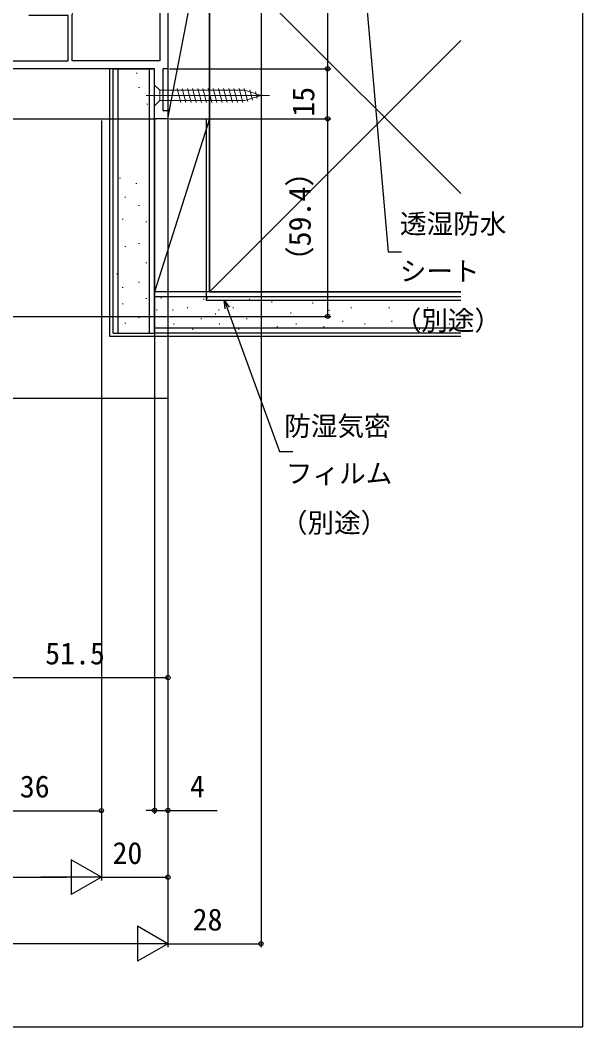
# Model space of a CAD drawing. Units: millimetres, scale not verified. Extents: x -525 to 525, y -783 to 779.
# Drawn here: x 355.8 to 525, y -782.7 to -480.1 of the extents above; entities that cross this region are included whole.
import ezdxf
from ezdxf.enums import TextEntityAlignment as Align

# ---------------------------------------------------------------- set-up
doc = ezdxf.new("R2010")
doc.units = ezdxf.units.MM
doc.header["$LTSCALE"] = 4
for name, color, linetype in [('0-3_YKK_11', 7, 'Continuous'), ('0-4_YKK_12', 2, 'Continuous'), ('0-7_YKK_D', 6, 'Continuous'), ('0-8_YKK_ZWAK', 7, 'Continuous'), ('0-9_YSS_K', 3, 'Continuous'), ('0-A_YSS_KE', 3, 'Continuous')]:
    doc.layers.add(name, color=color, linetype=linetype)
doc.layers.add('0-5_YKK_13', color=4, linetype='Continuous', lineweight=18)
doc.styles.add('ＭＳ ゴシック', font='')
doc.styles.get('ＭＳ ゴシック').set_extended_font_data('MS Gothic')

msp = doc.modelspace()

# ---------------------------------------------------------------- linework, layer by layer
at = {"layer": '0-3_YKK_11'}
for points in [[(400.241, -380.699), (400.241, -441.299), (428.241, -441.299), (428.241, -444.699), (426.341, -444.699), (425.841, -444.199), (425.341, -443.699), (400.241, -443.699), (400.241, -494.699), (398.741, -494.699), (398.741, -507.199), (400.241, -507.199), (400.241, -509.699), (396.241, -509.699), (396.241, -494.699), (344.241, -494.699), (344.241, -492.899), (346.241, -492.899), (346.241, -468.199), (349.541, -468.199)], [(397.841, -492.299), (371.441, -492.299), (371.441, -478.391), (371.617, -478.01)], [(371.952, -477.676), (372.333, -477.499), (397.841, -477.499), (397.841, -492.299)], [(348.641, -492.299), (370.241, -492.299), (370.241, -478.699), (358.441, -478.699)]]:
    msp.add_lwpolyline(points, dxfattribs=at)
at = {"layer": '0-4_YKK_12'}
msp.add_line((325.741, -509.699), (396.741, -509.699), dxfattribs=at)
at = {"layer": '0-5_YKK_13'}
for p, q in [((397.791, -501.147), (423.325, -501.147)), ((402.986, -500.597), (404.111, -504.797)), ((404.539, -500.597), (405.664, -504.797)), ((406.092, -500.597), (407.217, -504.797)), ((407.645, -500.597), (408.77, -504.797)), ((409.198, -500.597), (410.323, -504.797)), ((410.751, -500.597), (411.876, -504.797)), ((412.303, -500.597), (413.429, -504.797)), ((413.856, -500.597), (414.982, -504.797)), ((415.409, -500.597), (416.535, -504.797)), ((416.962, -500.597), (418.088, -504.797)), ((418.515, -500.597), (419.641, -504.797)), ((420.068, -500.597), (421.193, -504.797)), ((421.621, -500.597), (422.746, -504.797)), ((423.174, -500.597), (424.23, -504.538)), ((428.241, -502.697), (423.325, -501.147)), ((428.241, -502.697), (423.325, -501.147)), ((424.848, -501.051), (425.662, -504.087)), ((426.545, -501.585), (427.094, -503.635)), ((393.741, -502.697), (430.741, -502.697)), ((396.241, -505.797), (397.791, -504.247)), ((397.791, -504.247), (423.325, -504.247)), ((428.241, -502.697), (423.325, -504.247))]:
    msp.add_line(p, q, dxfattribs=at)
msp.add_lwpolyline([(396.241, -505.797), (396.241, -499.597), (397.791, -501.147), (397.791, -504.247)], dxfattribs=at)
at = {"layer": '0-7_YKK_D'}
for p, q in [((448.241, -444.699), (448.241, -494.699)), ((428.241, -445.199), (428.241, -758.709)), ((400.241, -495.199), (400.241, -738.709)), ((400.241, -495.199), (400.241, -758.695)), ((400.241, -495.199), (400.241, -758.709)), ((400.741, -494.699), (449.241, -494.699)), ((400.741, -494.699), (449.241, -494.699)), ((448.241, -509.699), (448.241, -494.699)), ((380.241, -510.199), (380.241, -738.709)), ((380.241, -510.199), (380.241, -738.695)), ((396.241, -510.146), (396.241, -718.655)), ((400.238, -510.146), (400.238, -718.655)), ((400.238, -510.199), (400.238, -678.709)), ((400.741, -509.699), (449.241, -509.699)), ((400.741, -509.699), (449.241, -509.699)), ((448.241, -509.699), (448.241, -569.108)), ((224.739, -569.108), (449.241, -569.108)), ((348.741, -677.709), (400.238, -677.709)), ((380.241, -713.492), (380.241, -718.709)), ((344.241, -717.709), (380.241, -717.709)), ((396.241, -717.655), (393.691, -717.655)), ((396.241, -717.655), (400.238, -717.655)), ((400.238, -717.655), (415.014, -717.655)), ((380.241, -737.695), (371.148, -732.445)), ((371.148, -732.445), (371.148, -742.945)), ((91.091, -737.695), (369.741, -737.695)), ((380.241, -737.695), (362.054, -737.695)), ((380.241, -737.695), (371.148, -742.945)), ((380.241, -737.709), (400.241, -737.709)), ((400.241, -757.695), (391.148, -752.445)), ((391.148, -752.445), (391.148, -762.945)), ((389.741, -757.695), (71.091, -757.695)), ((400.241, -757.695), (382.054, -757.695)), ((400.241, -757.695), (391.148, -762.945)), ((400.241, -757.709), (428.241, -757.709))]:
    msp.add_line(p, q, dxfattribs=at)
for points in [[(457.085, -442.708), (457.308, -445.248), (466.446, -549.699), (470.496, -549.699)], [(417.424, -566.837), (417.194, -564.207), (418.708, -566.37)], [(417.194, -564.207), (418.066, -566.603), (433.752, -609.699), (437.802, -609.699)]]:
    msp.add_lwpolyline(points, dxfattribs=at)
for centre in [(448.241, -494.699), (448.241, -494.699), (448.241, -509.699), (448.241, -509.699), (448.241, -569.108), (400.238, -677.709), (380.241, -717.709), (396.241, -717.655), (400.238, -717.655), (400.241, -737.709), (428.241, -757.709)]:
    msp.add_circle(centre, 0.637, dxfattribs=at)
at = {"layer": '0-8_YKK_ZWAK'}
msp.add_lwpolyline([(-525, -782.7), (525, -782.7), (525, 747.3)], dxfattribs=at)
at = {"layer": '0-9_YSS_K'}
for p, q in [((412.741, -456.699), (488.27, -532.228)), ((412.741, -561.699), (488.27, -486.17)), ((382.741, -575.199), (382.741, -494.699)), ((385.241, -574.199), (385.241, -494.699)), ((390.793, -495.891), (390.793, -496.091)), ((394.741, -574.199), (394.741, -494.699)), ((391.527, -500.239), (391.527, -500.439)), ((394.021, -505.181), (394.021, -505.381)), ((396.241, -561.699), (396.241, -509.25)), ((412.741, -509.699), (396.241, -561.699)), ((412.741, -561.699), (412.741, -509.699)), ((385.757, -527.436), (385.757, -527.636)), ((390.702, -529.084), (390.702, -529.284)), ((387.406, -533.205), (387.406, -533.405)), ((391.527, -535.678), (391.527, -535.878)), ((386.582, -539.798), (386.582, -539.998)), ((393.675, -540.623), (393.675, -540.823)), ((391.527, -547.147), (391.527, -547.347)), ((387.406, -547.971), (387.406, -548.171)), ((393.675, -552.916), (393.675, -553.116)), ((384.933, -556.213), (384.933, -556.413)), ((391.527, -558.686), (391.527, -558.885)), ((386.582, -560.334), (386.582, -560.534)), ((412.741, -561.699), (396.241, -561.699)), ((386.582, -565.279), (386.582, -565.479)), ((393.675, -563.63), (393.675, -563.83)), ((488.27, -563.199), (396.241, -563.199)), ((398.151, -563.529), (398.351, -563.529)), ((410.949, -563.918), (411.149, -563.918)), ((411.924, -563.529), (412.124, -563.529)), ((424.722, -563.918), (424.922, -563.918)), ((431.348, -564.698), (431.548, -564.698)), ((435.439, -564.265), (435.639, -564.265)), ((443.681, -565.089), (443.881, -565.089)), ((460.164, -564.265), (460.364, -564.265)), ((472.458, -564.265), (472.658, -564.265)), ((483.172, -564.265), (483.372, -564.265)), ((396.857, -567.147), (397.057, -567.147)), ((401.659, -567.147), (401.859, -567.147)), ((406.007, -566.413), (406.207, -566.413)), ((414.457, -568.316), (414.657, -568.316)), ((415.432, -567.147), (415.632, -567.147)), ((419.78, -566.413), (419.98, -566.413)), ((428.23, -568.316), (428.43, -568.316)), ((437.088, -568.061), (437.288, -568.061)), ((448.626, -567.237), (448.826, -567.237)), ((455.219, -566.413), (455.419, -566.413)), ((466.689, -566.413), (466.889, -566.413)), ((478.227, -566.413), (478.427, -566.413)), ((387.406, -571.048), (387.406, -571.248)), ((391.527, -569.4), (391.527, -569.6)), ((401.887, -571.358), (402.087, -571.358)), ((410.128, -569.71), (410.328, -569.71)), ((415.66, -571.358), (415.86, -571.358)), ((423.901, -569.71), (424.101, -569.71)), ((438.736, -571.358), (438.936, -571.358)), ((452.747, -570.534), (452.947, -570.534)), ((459.34, -571.358), (459.54, -571.358)), ((467.513, -570.534), (467.713, -570.534)), ((479.875, -571.358), (480.075, -571.358)), ((484.82, -571.358), (485.02, -571.358)), ((488.27, -572.699), (396.241, -572.699)), ((400.241, -574.199), (400.241, -593.699)), ((407.656, -573.006), (407.856, -573.006)), ((412.704, -572.604), (412.904, -572.604)), ((414.267, -572.604), (414.467, -572.604)), ((421.429, -573.006), (421.629, -573.006)), ((428.04, -572.604), (428.24, -572.604)), ((432.967, -572.182), (433.167, -572.182)), ((446.978, -572.182), (447.178, -572.182)), ((475.755, -573.006), (475.955, -573.006)), ((488.27, -575.199), (382.741, -575.199)), ((242.738, -593.699), (400.241, -593.699))]:
    msp.add_line(p, q, dxfattribs=at)
msp.add_lwpolyline([(412.738, -509.699), (412.738, -444.699), (400.238, -444.699), (400.238, -509.699), (412.738, -444.699)], dxfattribs=at)
at = {"layer": '0-A_YSS_KE'}
for p, q in [((383.741, -574.199), (383.741, -494.699)), ((383.741, -494.699), (396.241, -494.699)), ((396.241, -574.199), (396.241, -494.699)), ((411.741, -509.699), (411.741, -564.199)), ((488.27, -561.699), (396.241, -561.699)), ((396.241, -574.199), (396.241, -561.699)), ((411.741, -564.199), (488.27, -564.199)), ((383.741, -574.199), (396.241, -574.199)), ((488.27, -574.199), (396.241, -574.199))]:
    msp.add_line(p, q, dxfattribs=at)
msp.add_lwpolyline([(488.27, -456.699), (412.741, -456.699), (412.741, -561.699), (488.27, -561.699)], dxfattribs=at)

# ---------------------------------------------------------------- texts
at = {"layer": '0-7_YKK_D', "style": 'ＭＳ ゴシック'}
for s, p in [('15', (446.241, -509.102)), ('（59.4）', (445.167, -557.071))]:
    msp.add_text(s, height=6.598, rotation=90, dxfattribs=at).set_placement(p, align=Align.BOTTOM_LEFT)
for s, height, p in [('透湿防水', 5.865, (469.996, -545.963)), ('シート', 5.865, (469.95, -560.205)), ('（別途）', 5.865, (468.405, -575.039)), ('防湿気密', 5.865, (435.211, -606.771)), ('フィルム', 5.865, (435.711, -621.014)), ('（別途）', 5.865, (434.211, -635.847)), ('51.5', 6.598, (363.342, -675.709)), ('36', 6.598, (355.721, -715.709)), ('4', 6.598, (406.878, -715.655)), ('20', 6.598, (383.593, -735.709)), ('28', 6.598, (407.67, -755.709))]:
    msp.add_text(s, height=height, dxfattribs=at).set_placement(p, align=Align.BOTTOM_LEFT)

doc.saveas('drawing.dxf')
